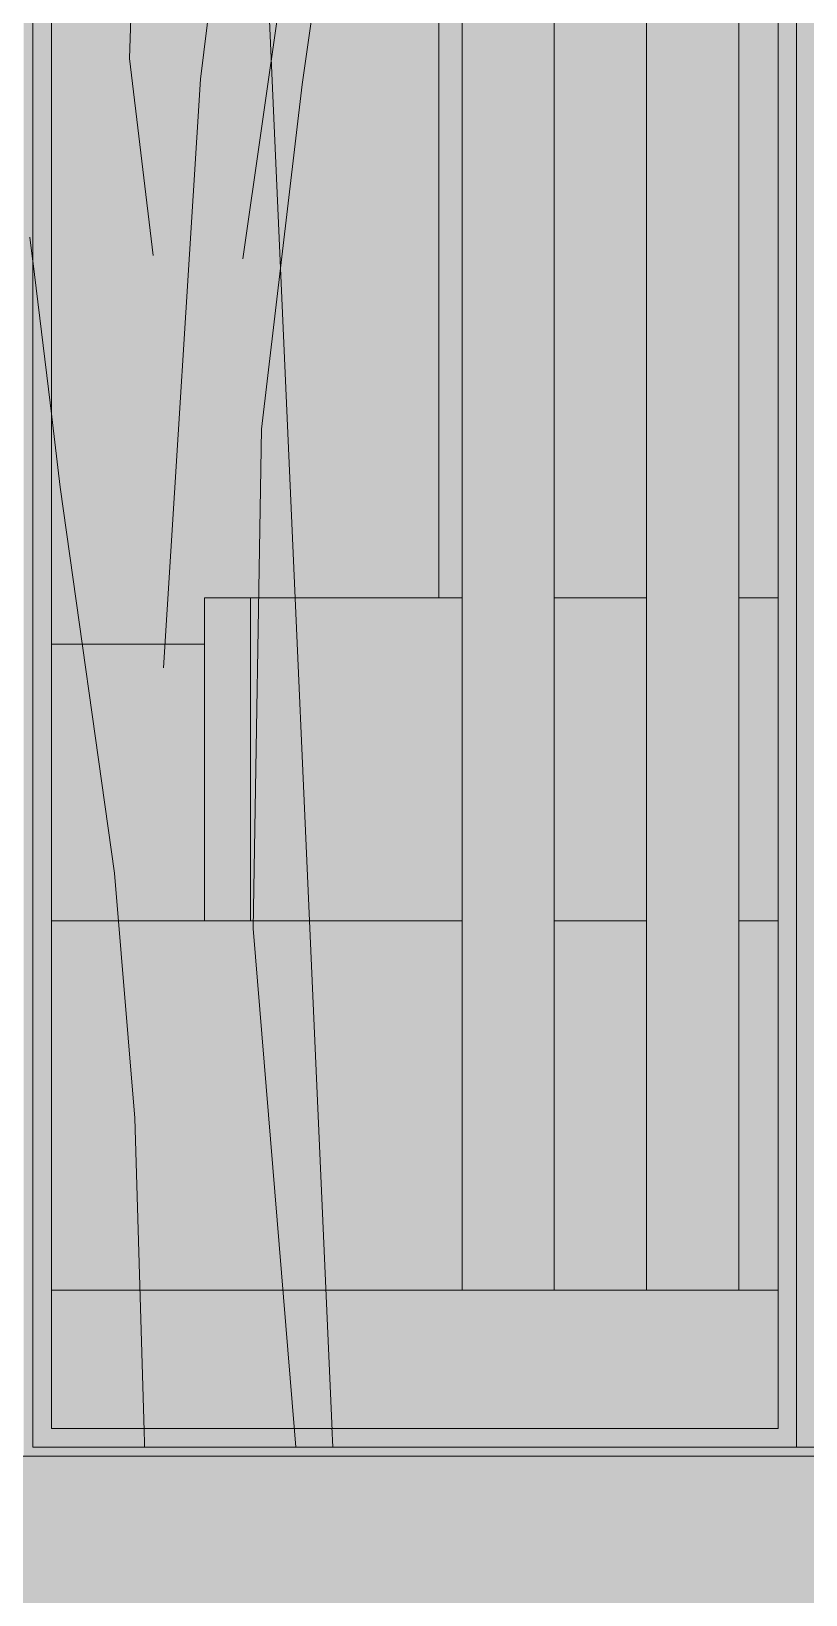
# Model space of a CAD drawing. Header units: centimetres. Extents: x -4381 to 5639, y -3920 to 4826.
# Drawn here: x 69.2 to 70.039, y 32.054 to 33.748 of the extents above; entities that cross this region are included whole.
import ezdxf
from ezdxf.xclip import XClip

# ---------------------------------------------------------------- set-up
doc = ezdxf.new("R2010")
doc.units = ezdxf.units.CM
doc.header["$MEASUREMENT"] = 0
doc.header["$XCLIPFRAME"] = 0
doc.set_wipeout_variables(frame=1)
doc.linetypes.add('Wipeout_Contour', pattern=[100, 0, -100])
for name, color, linetype, lineweight in [('0- SITE_Pen_No__1', 7, 'Continuous', 5), ('01- MOBILIER_Pen_No__7', 7, 'Continuous', 5), ('Dalles_Pen_No__1', 7, 'Continuous', 5), ('Structural - Bearing_Pen_No__1', 7, 'Continuous', 5), ('Structural - Bearing_Pen_No__18', 9, 'Continuous', 5), ('trees_Pen_No__1', 7, 'Continuous', 5)]:
    doc.layers.add(name, color=color, linetype=linetype, lineweight=lineweight)
for name, color, linetype in [('Dalles', 7, 'Continuous'), ('Drawing & Figure', 7, 'Continuous'), ('Structural - Bearing', 7, 'Continuous')]:
    doc.layers.add(name, color=color, linetype=linetype)
doc.layers.add('Structural - Bearing_Pen_No__102', color=7, linetype='Continuous', lineweight=5, true_color=0xcccccc)

# ---------------------------------------------------------------- blocks, each defined once
blk = doc.blocks.new('Drawing_7_7', base_point=(-363.0919, 32.2036))
at = {"layer": '0- SITE_Pen_No__1', "linetype": 'Continuous', "ltscale": 10}
for p, q in [((69.2219, 33.142), (69.2482, 33.142)), ((69.2482, 33.142), (69.3134, 33.142)), ((69.3134, 33.142), (69.379, 33.142)), ((69.379, 33.142), (69.4441, 33.142)), ((69.4441, 33.142), (69.5078, 33.142)), ((69.5078, 33.142), (69.5691, 33.142)), ((69.5691, 33.142), (69.6272, 33.142)), ((69.6272, 33.142), (69.6419, 33.142))]:
    blk.add_line(p, q, dxfattribs=at)
at = {"color": 254, "linetype": 'Wipeout_Contour', "lineweight": 0, "ltscale": 308.091763}
blk.add_wipeout([(69.2019, 32.2236), (69.2019, 35.3836), (69.1919, 35.3836), (69.1919, 32.2236)], dxfattribs=at).dxf.layer = 'Structural - Bearing'
at = {"color": 254, "linetype": 'Wipeout_Contour', "lineweight": 0, "ltscale": 311.050577}
blk.add_wipeout([(70.0094, 32.2336), (70.0294, 32.2336), (70.0294, 35.3736), (70.0094, 35.3736)], dxfattribs=at).dxf.layer = 'Structural - Bearing'
at = {"layer": 'Structural - Bearing_Pen_No__18', "linetype": 'Continuous', "ltscale": 10}
for points in [[(69.2019, 32.2236), (69.2019, 35.3836), (69.1919, 35.3836), (69.1919, 32.2236)], [(70.0094, 32.2336), (70.0294, 32.2336), (70.0294, 35.3736), (70.0094, 35.3736)]]:
    blk.add_hatch(color=256, dxfattribs=at).paths.add_polyline_path(points)
at = {"color": 254, "linetype": 'Wipeout_Contour', "lineweight": 0, "ltscale": 308.145065}
blk.add_wipeout([(69.2219, 35.3736), (69.2019, 35.3736), (69.2019, 32.2336), (69.2219, 32.2336)], dxfattribs=at).dxf.layer = 'Structural - Bearing'
at = {"color": 254, "linetype": 'Wipeout_Contour', "lineweight": 0, "ltscale": 461.90115}
blk.add_wipeout([(69.1919, 32.2036), (70.8669, 32.2036), (70.8669, 32.2136), (69.2019, 32.2136), (69.2019, 32.2236), (69.1919, 32.2236)], dxfattribs=at).dxf.layer = 'Structural - Bearing'
at = {"layer": 'Dalles', "linetype": 'Continuous', "lineweight": 0, "ltscale": 10, "true_color": 0x000000}
blk.add_hatch(color=18, dxfattribs=at).paths.add_polyline_path([(67.5169, 32.2036), (67.5169, 31.9036), (70.8669, 31.9036), (70.8669, 32.2036)])
at = {"layer": 'Structural - Bearing_Pen_No__18', "linetype": 'Continuous', "ltscale": 10}
for points in [[(69.2219, 35.3736), (69.2019, 35.3736), (69.2019, 32.2336), (69.2219, 32.2336)], [(69.1919, 32.2036), (70.8669, 32.2036), (70.8669, 32.2136), (69.2019, 32.2136), (69.2019, 32.2236), (69.1919, 32.2236)]]:
    blk.add_hatch(color=256, dxfattribs=at).paths.add_polyline_path(points)
at = {"layer": 'Dalles_Pen_No__1', "linetype": 'Continuous', "ltscale": 10}
blk.add_line((70.8669, 32.2036), (67.5169, 32.2036), dxfattribs=at)
at = {"color": 254, "linetype": 'Wipeout_Contour', "lineweight": 0, "ltscale": 460.704957}
blk.add_wipeout([(70.0294, 32.2136), (70.0294, 32.2336), (70.0094, 32.2336), (69.2219, 32.2336), (69.2019, 32.2336), (69.2019, 32.2136)], dxfattribs=at).dxf.layer = 'Structural - Bearing'
at = {"layer": 'Structural - Bearing_Pen_No__18', "linetype": 'Continuous', "ltscale": 10}
blk.add_hatch(color=256, dxfattribs=at).paths.add_polyline_path([(70.0294, 32.2136), (70.0294, 32.2336), (70.0094, 32.2336), (69.2219, 32.2336), (69.2019, 32.2336), (69.2019, 32.2136)])
at = {"layer": 'Structural - Bearing_Pen_No__1', "linetype": 'Continuous', "ltscale": 10}
for p, q in [((69.2019, 35.3736), (69.2019, 32.2336)), ((69.2019, 32.2336), (69.2019, 32.2136))]:
    blk.add_line(p, q, dxfattribs=at)
at = {"color": 254, "linetype": 'Wipeout_Contour', "lineweight": 0, "ltscale": 309.593889}
blk.add_wipeout([(69.2219, 32.2336), (70.0094, 32.2336), (70.0094, 35.3736), (69.2219, 35.3736)], dxfattribs=at).dxf.layer = 'Structural - Bearing'
at = {"color": 254, "linetype": 'Wipeout_Contour', "lineweight": 0, "ltscale": 311.122621}
blk.add_wipeout([(70.0494, 35.3736), (70.0294, 35.3736), (70.0294, 32.2336), (70.0494, 32.2336)], dxfattribs=at).dxf.layer = 'Structural - Bearing'
at = {"layer": 'Structural - Bearing_Pen_No__102', "linetype": 'Continuous', "ltscale": 10}
blk.add_hatch(color=256, dxfattribs=at).paths.add_polyline_path([(69.2219, 32.2336), (70.0094, 32.2336), (70.0094, 35.3736), (69.2219, 35.3736)])
at = {"layer": 'Structural - Bearing_Pen_No__18', "linetype": 'Continuous', "ltscale": 10}
blk.add_hatch(color=256, dxfattribs=at).paths.add_polyline_path([(70.0494, 35.3736), (70.0294, 35.3736), (70.0294, 32.2336), (70.0494, 32.2336)])
at = {"layer": '01- MOBILIER_Pen_No__7', "linetype": 'Continuous', "ltscale": 10}
for p, q in [((69.3877, 33.1336), (69.3891, 33.1336)), ((69.3877, 33.1336), (69.3877, 32.7836)), ((69.3891, 33.1336), (69.3938, 33.1336)), ((69.3938, 33.1336), (69.4003, 33.1336)), ((69.4003, 33.1336), (69.4084, 33.1336)), ((69.4084, 33.1336), (69.4179, 33.1336)), ((69.4179, 33.1336), (69.4285, 33.1336)), ((69.4285, 33.1336), (69.4377, 33.1336)), ((69.6669, 33.1336), (69.4377, 33.1336)), ((69.4377, 33.1336), (69.4377, 32.7836)), ((69.8669, 33.1336), (69.7669, 33.1336)), ((70.0094, 33.1336), (69.9669, 33.1336)), ((69.2219, 33.0836), (69.3877, 33.0836)), ((69.2219, 32.7836), (69.6669, 32.7836)), ((69.7669, 32.7836), (69.8669, 32.7836)), ((69.9669, 32.7836), (70.0094, 32.7836))]:
    blk.add_line(p, q, dxfattribs=at)
at = {"layer": 'Dalles_Pen_No__1', "linetype": 'Continuous', "ltscale": 10}
for p, q in [((69.6669, 32.3836), (69.2219, 32.3836)), ((69.8669, 32.3836), (69.7669, 32.3836)), ((70.0094, 32.3836), (69.9669, 32.3836))]:
    blk.add_line(p, q, dxfattribs=at)
at = {"layer": 'Structural - Bearing_Pen_No__1', "linetype": 'Continuous', "ltscale": 10}
for p, q in [((69.2219, 35.3736), (69.2219, 32.2336)), ((69.6669, 32.3836), (69.6669, 35.3736)), ((69.7669, 32.3836), (69.7669, 35.3736)), ((69.8669, 32.3836), (69.8669, 35.3736)), ((69.9669, 32.3836), (69.9669, 35.3736)), ((70.0094, 32.2336), (70.0094, 35.3736)), ((69.6419, 33.1336), (69.6419, 35.1286)), ((69.6669, 32.3836), (69.7669, 32.3836)), ((69.8669, 32.3836), (69.9669, 32.3836)), ((69.2219, 32.2336), (70.0094, 32.2336))]:
    blk.add_line(p, q, dxfattribs=at)
at = {"layer": 'trees_Pen_No__1', "linetype": 'Continuous', "ltscale": 10}
for p, q in [((69.4123, 34.7959), (69.527, 32.2136)), ((69.4293, 33.501), (69.6169, 34.8077)), ((69.4937, 33.6897), (69.6542, 34.8077)), ((69.4384, 34.1468), (69.3835, 33.6955)), ((69.3094, 33.8079), (69.3065, 33.718)), ((69.3065, 33.718), (69.3322, 33.5047)), ((69.3835, 33.6955), (69.3433, 33.0579)), ((69.4496, 33.3166), (69.4937, 33.6897)), ((69.1985, 33.5246), (69.2316, 33.2537)), ((69.4406, 32.7753), (69.4496, 33.3166)), ((69.2316, 33.2537), (69.2904, 32.8353)), ((69.2904, 32.8353), (69.3122, 32.57)), ((69.4868, 32.2136), (69.4406, 32.7753)), ((69.3122, 32.57), (69.323, 32.2136))]:
    blk.add_line(p, q, dxfattribs=at)
at = {"color": 254, "linetype": 'Wipeout_Contour', "lineweight": 0, "ltscale": 465.211169}
blk.add_wipeout([(70.8569, 32.2136), (70.8569, 32.2336), (70.8369, 32.2336), (70.0494, 32.2336), (70.0294, 32.2336), (70.0294, 32.2136)], dxfattribs=at).dxf.layer = 'Structural - Bearing'
at = {"layer": 'Structural - Bearing_Pen_No__18', "linetype": 'Continuous', "ltscale": 10}
blk.add_hatch(color=256, dxfattribs=at).paths.add_polyline_path([(70.8569, 32.2136), (70.8569, 32.2336), (70.8369, 32.2336), (70.0494, 32.2336), (70.0294, 32.2336), (70.0294, 32.2136)])
at = {"layer": 'Structural - Bearing_Pen_No__1', "linetype": 'Continuous', "ltscale": 10}
for p, q in [((70.0294, 35.3736), (70.0294, 32.2336)), ((70.0294, 32.2336), (70.0294, 32.2136)), ((69.2019, 32.2136), (70.0294, 32.2136)), ((70.0294, 32.2136), (70.8569, 32.2136))]:
    blk.add_line(p, q, dxfattribs=at)

msp = doc.modelspace()

# ---------------------------------------------------------------- block references
at = {"layer": 'Drawing & Figure', "color": 151, "linetype": 'Continuous', "lineweight": 5, "ltscale": 10, "true_color": 0x80c2ff}
ref = msp.add_blockref('Drawing_7_7', (-363.09186, 32.20361), dxfattribs=at)
XClip(ref).set_block_clipping_path([(51.7463984619, 23.6253966175), (100.4426918859, 45.1170657245)])

doc.saveas('drawing.dxf')
